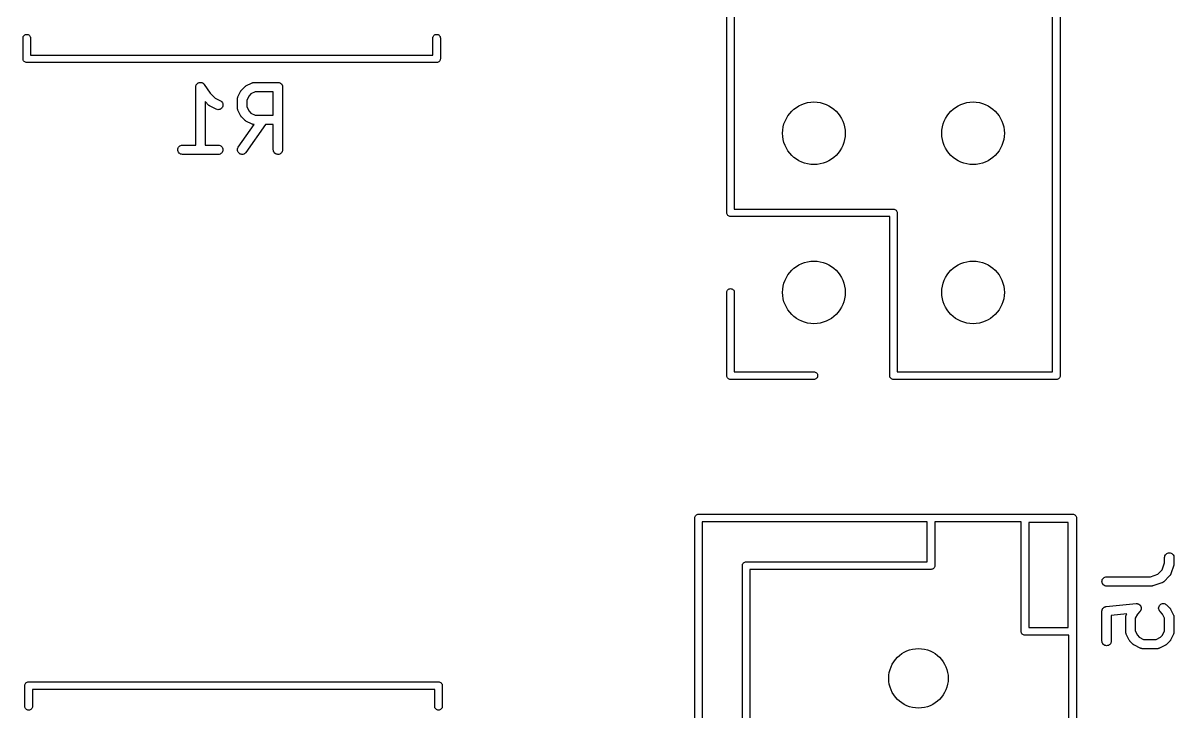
# Model space of a CAD drawing. Extents: x 140.2 to 175.1, y -102.6 to -62.2.
# Drawn here: x 156.78 to 175.15, y -86.85 to -75.85 of the extents above; entities that cross this region are included whole.
import ezdxf

# ---------------------------------------------------------------- set-up
doc = ezdxf.new("R2010")
doc.units = 0
doc.layers.add('BLACK', color=7, linetype='CONTINUOUS')

msp = doc.modelspace()

# ---------------------------------------------------------------- linework, layer by layer
at = {"layer": 'BLACK', "linetype": 'CONTINUOUS'}
for p, q in [((168.01, -78.8771), (168.01, -73.743)), ((168.13, -73.8), (168.13, -78.82)), ((173.21, -81.42), (173.21, -73.8)), ((173.33, -73.7429), (173.33, -81.4771)), ((156.807, -76.0399), (156.817, -76.0343)), ((156.817, -76.0343), (156.828, -76.0309)), ((156.828, -76.0309), (156.84, -76.0297)), ((156.84, -76.0297), (156.852, -76.0309)), ((156.852, -76.0309), (156.863, -76.0343)), ((156.863, -76.0343), (156.873, -76.0399)), ((163.347, -76.0399), (163.357, -76.0343)), ((163.357, -76.0343), (163.368, -76.0309)), ((163.368, -76.0309), (163.38, -76.0297)), ((163.38, -76.0297), (163.392, -76.0309)), ((163.392, -76.0309), (163.403, -76.0343)), ((163.403, -76.0343), (163.413, -76.0399)), ((156.78, -76.0871), (156.781, -76.0782)), ((156.78, -76.417), (156.78, -76.0871)), ((156.781, -76.0782), (156.784, -76.0669)), ((156.784, -76.0669), (156.79, -76.0565)), ((156.79, -76.0565), (156.797, -76.0474)), ((156.797, -76.0474), (156.807, -76.0399)), ((156.873, -76.0399), (156.883, -76.0474)), ((156.883, -76.0474), (156.89, -76.0565)), ((156.89, -76.0565), (156.896, -76.0669)), ((156.896, -76.0669), (156.899, -76.0782)), ((156.899, -76.0782), (156.9, -76.0871)), ((156.9, -76.0871), (156.9, -76.36)), ((163.32, -76.0871), (163.321, -76.0782)), ((163.32, -76.36), (163.32, -76.0871)), ((163.321, -76.0782), (163.324, -76.0669)), ((163.324, -76.0669), (163.33, -76.0565)), ((163.33, -76.0565), (163.337, -76.0474)), ((163.337, -76.0474), (163.347, -76.0399)), ((163.413, -76.0399), (163.423, -76.0474)), ((163.423, -76.0474), (163.43, -76.0565)), ((163.43, -76.0565), (163.436, -76.0669)), ((163.436, -76.0669), (163.439, -76.0782)), ((163.439, -76.0782), (163.44, -76.0871)), ((163.44, -76.0871), (163.44, -76.4171)), ((156.9, -76.36), (163.32, -76.36)), ((156.78, -76.42), (156.78, -76.417)), ((156.781, -76.4318), (156.78, -76.42)), ((156.784, -76.4431), (156.781, -76.4318)), ((156.79, -76.4535), (156.784, -76.4431)), ((156.797, -76.4626), (156.79, -76.4535)), ((156.807, -76.4701), (156.797, -76.4626)), ((156.817, -76.4757), (156.807, -76.4701)), ((156.828, -76.4791), (156.817, -76.4757)), ((156.837, -76.48), (156.828, -76.4791)), ((156.84, -76.4803), (156.837, -76.48)), ((156.837, -76.48), (156.837, -76.48)), ((156.843, -76.48), (156.84, -76.4803)), ((163.377, -76.48), (156.843, -76.48)), ((163.38, -76.4803), (163.377, -76.48)), ((163.383, -76.48), (163.38, -76.4803)), ((163.392, -76.4791), (163.383, -76.48)), ((163.383, -76.48), (163.383, -76.48)), ((163.403, -76.4757), (163.392, -76.4791)), ((163.413, -76.4701), (163.403, -76.4757)), ((163.423, -76.4626), (163.413, -76.4701)), ((163.43, -76.4535), (163.423, -76.4626)), ((163.436, -76.4431), (163.43, -76.4535)), ((163.439, -76.4318), (163.436, -76.4431)), ((163.44, -76.42), (163.439, -76.4318)), ((163.44, -76.4171), (163.44, -76.42)), ((159.535, -76.8713), (159.536, -76.8642)), ((159.535, -76.8714), (159.535, -76.8713)), ((159.535, -76.8715), (159.535, -76.8714)), ((159.535, -76.8714), (159.535, -76.8714)), ((159.535, -76.8724), (159.535, -76.8715)), ((159.535, -77.7974), (159.535, -76.8724)), ((159.536, -76.8642), (159.537, -76.8569)), ((159.537, -76.8568), (159.539, -76.8496)), ((159.537, -76.8569), (159.537, -76.8568)), ((159.537, -76.8568), (159.537, -76.8568)), ((159.539, -76.8496), (159.541, -76.8429)), ((159.541, -76.8428), (159.545, -76.8362)), ((159.541, -76.8429), (159.541, -76.8428)), ((159.541, -76.8429), (159.541, -76.8429)), ((159.545, -76.8362), (159.548, -76.8301)), ((159.548, -76.83), (159.553, -76.8245)), ((159.548, -76.8301), (159.548, -76.83)), ((159.548, -76.8301), (159.548, -76.8301)), ((159.553, -76.8245), (159.557, -76.8189)), ((159.557, -76.8189), (159.557, -76.8188)), ((159.557, -76.8188), (159.558, -76.8188)), ((159.558, -76.8188), (159.563, -76.8143)), ((159.563, -76.8143), (159.569, -76.8097)), ((159.569, -76.8096), (159.575, -76.8063)), ((159.569, -76.8097), (159.569, -76.8096)), ((159.569, -76.8097), (159.569, -76.8097)), ((159.575, -76.8063), (159.582, -76.8029)), ((159.582, -76.8028), (159.589, -76.8008)), ((159.582, -76.8029), (159.582, -76.8028)), ((159.582, -76.8029), (159.582, -76.8029)), ((159.589, -76.8008), (159.596, -76.7987)), ((159.596, -76.7987), (159.603, -76.7981)), ((159.596, -76.7987), (159.596, -76.7987)), ((159.596, -76.7987), (159.596, -76.7987)), ((159.603, -76.7981), (159.61, -76.7974)), ((159.61, -76.7974), (159.611, -76.7974)), ((159.61, -76.7974), (159.61, -76.7974)), ((159.611, -76.7974), (159.618, -76.7981)), ((159.618, -76.7981), (159.625, -76.7989)), ((159.625, -76.7989), (159.625, -76.7989)), ((159.625, -76.7989), (159.625, -76.7989)), ((159.625, -76.7989), (159.632, -76.8011)), ((159.632, -76.8011), (159.639, -76.8032)), ((159.639, -76.8032), (159.639, -76.8032)), ((159.639, -76.8032), (159.639, -76.8032)), ((159.639, -76.8032), (159.646, -76.8068)), ((159.646, -76.8068), (159.652, -76.8101)), ((159.652, -76.8101), (159.652, -76.8102)), ((159.652, -76.8102), (159.652, -76.8102)), ((159.652, -76.8102), (159.657, -76.8148)), ((159.657, -76.8148), (159.663, -76.8194)), ((159.663, -76.8194), (159.663, -76.8195)), ((159.663, -76.8195), (159.663, -76.8195)), ((159.663, -76.8195), (159.668, -76.825)), ((159.668, -76.825), (159.672, -76.8308)), ((159.672, -76.8308), (159.764, -76.9675)), ((160.21, -77.0293), (160.257, -76.9341)), ((160.257, -76.9341), (160.258, -76.9331)), ((160.258, -76.9331), (160.26, -76.9296)), ((160.26, -76.9296), (160.262, -76.9259)), ((160.262, -76.9259), (160.264, -76.9235)), ((160.264, -76.9235), (160.266, -76.9209)), ((160.266, -76.9209), (160.269, -76.9178)), ((160.269, -76.9178), (160.271, -76.9146)), ((160.271, -76.9146), (160.319, -76.867)), ((160.319, -76.867), (160.32, -76.8662)), ((160.32, -76.8662), (160.323, -76.8636)), ((160.323, -76.8636), (160.326, -76.8607)), ((160.326, -76.8607), (160.329, -76.859)), ((160.329, -76.859), (160.331, -76.8571)), ((160.331, -76.8571), (160.335, -76.8552)), ((160.335, -76.8552), (160.338, -76.8529)), ((160.338, -76.8529), (160.434, -76.8053)), ((160.485, -76.9474), (160.416, -76.9816)), ((160.434, -76.8053), (160.435, -76.8048)), ((160.435, -76.8048), (160.437, -76.8041)), ((160.437, -76.8041), (160.439, -76.803)), ((160.439, -76.803), (160.443, -76.8016)), ((160.443, -76.8016), (160.448, -76.7998)), ((160.448, -76.7998), (160.45, -76.7994)), ((160.45, -76.7994), (160.453, -76.7988)), ((160.453, -76.7988), (160.458, -76.7983)), ((160.458, -76.7983), (160.463, -76.7975)), ((160.463, -76.7975), (160.465, -76.7976)), ((160.465, -76.7976), (160.467, -76.7974)), ((160.467, -76.7974), (160.848, -76.7974)), ((160.773, -76.9474), (160.485, -76.9474)), ((160.773, -77.3212), (160.773, -76.9474)), ((160.848, -76.7974), (160.849, -76.7974)), ((160.849, -76.7974), (160.849, -76.7974)), ((160.849, -76.7974), (160.849, -76.7974)), ((160.849, -76.7974), (160.849, -76.7974)), ((160.849, -76.7974), (160.856, -76.7982)), ((160.856, -76.7982), (160.863, -76.7989)), ((160.863, -76.7989), (160.863, -76.799)), ((160.863, -76.799), (160.864, -76.799)), ((160.864, -76.799), (160.87, -76.8011)), ((160.87, -76.8011), (160.877, -76.8032)), ((160.877, -76.8032), (160.877, -76.8034)), ((160.877, -76.8034), (160.878, -76.8034)), ((160.878, -76.8034), (160.884, -76.8069)), ((160.884, -76.8069), (160.89, -76.8102)), ((160.89, -76.8102), (160.89, -76.8104)), ((160.89, -76.8104), (160.89, -76.8105)), ((160.89, -76.8105), (160.896, -76.815)), ((160.896, -76.815), (160.901, -76.8195)), ((160.901, -76.8195), (160.901, -76.8197)), ((160.901, -76.8197), (160.902, -76.8199)), ((160.902, -76.8199), (160.906, -76.8254)), ((160.906, -76.8254), (160.911, -76.8309)), ((160.911, -76.8309), (160.911, -76.8311)), ((160.911, -76.8311), (160.911, -76.8313)), ((160.911, -76.8313), (160.914, -76.8376)), ((160.914, -76.8376), (160.917, -76.8438)), ((160.917, -76.8438), (160.918, -76.8441)), ((160.918, -76.8441), (160.918, -76.8443)), ((160.918, -76.8443), (160.92, -76.8511)), ((160.92, -76.8511), (160.922, -76.8578)), ((160.922, -76.8578), (160.922, -76.8581)), ((160.922, -76.8581), (160.922, -76.8583)), ((160.922, -76.8583), (160.922, -76.8653)), ((160.922, -76.8653), (160.923, -76.8724)), ((160.923, -76.8724), (160.923, -77.8724)), ((159.747, -77.1635), (159.685, -77.1011)), ((159.685, -77.1011), (159.685, -77.7974)), ((159.764, -76.9675), (159.845, -77.0488)), ((159.845, -77.0488), (159.929, -77.091)), ((159.929, -77.091), (159.93, -77.0915)), ((159.93, -77.0915), (159.942, -77.0995)), ((159.942, -77.0995), (159.953, -77.1097)), ((159.953, -77.1097), (159.961, -77.1217)), ((159.961, -77.1217), (159.967, -77.1351)), ((159.967, -77.1351), (159.97, -77.1494)), ((160.202, -77.0574), (160.203, -77.0524)), ((160.202, -77.0596), (160.202, -77.0574)), ((160.202, -77.0618), (160.202, -77.0596)), ((160.202, -77.0629), (160.202, -77.0618)), ((160.202, -77.2057), (160.202, -77.0629)), ((160.203, -77.0473), (160.204, -77.0452)), ((160.203, -77.0524), (160.203, -77.0473)), ((160.204, -77.043), (160.206, -77.0382)), ((160.204, -77.0452), (160.204, -77.043)), ((160.206, -77.0382), (160.208, -77.0333)), ((160.208, -77.0333), (160.209, -77.0314)), ((160.209, -77.0314), (160.21, -77.0293)), ((160.386, -77.012), (160.352, -77.0806)), ((160.352, -77.0806), (160.352, -77.188)), ((160.416, -76.9816), (160.386, -77.012)), ((159.751, -77.1662), (159.747, -77.1635)), ((159.754, -77.1691), (159.751, -77.1662)), ((159.756, -77.1708), (159.754, -77.1691)), ((159.759, -77.1728), (159.756, -77.1708)), ((159.762, -77.1748), (159.759, -77.1728)), ((159.766, -77.1771), (159.762, -77.1748)), ((159.767, -77.1776), (159.766, -77.1771)), ((159.862, -77.2252), (159.767, -77.1776)), ((159.876, -77.2304), (159.862, -77.2252)), ((159.89, -77.2329), (159.876, -77.2304)), ((159.905, -77.2325), (159.89, -77.2329)), ((159.919, -77.2293), (159.905, -77.2325)), ((159.933, -77.2234), (159.919, -77.2293)), ((159.945, -77.215), (159.933, -77.2234)), ((159.955, -77.2044), (159.945, -77.215)), ((159.963, -77.1921), (159.955, -77.2044)), ((159.968, -77.1785), (159.963, -77.1921)), ((159.97, -77.1641), (159.968, -77.1785)), ((159.97, -77.1494), (159.97, -77.1641)), ((160.202, -77.2079), (160.202, -77.2057)), ((160.202, -77.2101), (160.202, -77.2079)), ((160.203, -77.2152), (160.202, -77.2101)), ((160.203, -77.2203), (160.203, -77.2152)), ((160.204, -77.2224), (160.203, -77.2203)), ((160.204, -77.2246), (160.204, -77.2224)), ((160.206, -77.2294), (160.204, -77.2246)), ((160.207, -77.2343), (160.206, -77.2294)), ((160.208, -77.2362), (160.207, -77.2343)), ((160.209, -77.2383), (160.208, -77.2362)), ((160.21, -77.2393), (160.209, -77.2383)), ((160.257, -77.3345), (160.21, -77.2393)), ((160.352, -77.188), (160.386, -77.2565)), ((160.386, -77.2565), (160.416, -77.2869)), ((160.416, -77.2869), (160.485, -77.3212)), ((160.215, -77.8294), (160.466, -77.4712)), ((160.259, -77.3381), (160.257, -77.3345)), ((160.261, -77.3418), (160.259, -77.3381)), ((160.263, -77.3442), (160.261, -77.3418)), ((160.265, -77.3469), (160.263, -77.3442)), ((160.268, -77.3499), (160.265, -77.3469)), ((160.271, -77.3532), (160.268, -77.3499)), ((160.271, -77.354), (160.271, -77.3532)), ((160.319, -77.4016), (160.271, -77.354)), ((160.322, -77.4043), (160.319, -77.4016)), ((160.325, -77.4072), (160.322, -77.4043)), ((160.328, -77.4089), (160.325, -77.4072)), ((160.33, -77.4109), (160.328, -77.4089)), ((160.334, -77.4129), (160.33, -77.4109)), ((160.337, -77.4152), (160.334, -77.4129)), ((160.338, -77.4157), (160.337, -77.4152)), ((160.434, -77.4633), (160.338, -77.4157)), ((160.649, -77.4712), (160.338, -77.9154)), ((160.436, -77.4641), (160.434, -77.4633)), ((160.438, -77.4651), (160.436, -77.4641)), ((160.442, -77.4667), (160.438, -77.4651)), ((160.447, -77.4685), (160.442, -77.4667)), ((160.449, -77.4689), (160.447, -77.4685)), ((160.452, -77.4696), (160.449, -77.4689)), ((160.457, -77.4701), (160.452, -77.4696)), ((160.462, -77.471), (160.457, -77.4701)), ((160.464, -77.4709), (160.462, -77.471)), ((160.466, -77.4712), (160.464, -77.4709)), ((160.485, -77.3212), (160.773, -77.3212)), ((160.773, -77.4712), (160.649, -77.4712)), ((160.773, -77.8724), (160.773, -77.4712)), ((159.249, -77.8719), (159.251, -77.8573)), ((159.251, -77.8573), (159.255, -77.8433)), ((159.255, -77.8433), (159.262, -77.8304)), ((159.262, -77.8304), (159.271, -77.8192)), ((159.271, -77.8192), (159.283, -77.8099)), ((159.283, -77.8099), (159.296, -77.803)), ((159.296, -77.803), (159.31, -77.7988)), ((159.31, -77.7988), (159.324, -77.7974)), ((159.324, -77.7974), (159.535, -77.7974)), ((159.685, -77.7974), (159.896, -77.7974)), ((159.896, -77.7974), (159.897, -77.7974)), ((159.897, -77.7974), (159.911, -77.799)), ((159.911, -77.799), (159.925, -77.8034)), ((159.925, -77.8034), (159.938, -77.8105)), ((159.938, -77.8105), (159.949, -77.8199)), ((159.949, -77.8199), (159.958, -77.8313)), ((159.958, -77.8313), (159.965, -77.8443)), ((159.965, -77.8443), (159.969, -77.8583)), ((159.969, -77.8583), (159.971, -77.8729)), ((160.202, -77.8706), (160.203, -77.856)), ((160.203, -77.8852), (160.202, -77.8706)), ((160.203, -77.856), (160.208, -77.8421)), ((160.208, -77.8421), (160.215, -77.8294)), ((159.251, -77.8864), (159.249, -77.8719)), ((159.255, -77.9005), (159.251, -77.8864)), ((159.262, -77.9134), (159.255, -77.9005)), ((159.271, -77.9249), (159.262, -77.9134)), ((159.282, -77.9343), (159.271, -77.9249)), ((159.295, -77.9413), (159.282, -77.9343)), ((159.309, -77.9457), (159.295, -77.9413)), ((159.323, -77.9474), (159.309, -77.9457)), ((159.324, -77.9474), (159.323, -77.9474)), ((159.896, -77.9474), (159.324, -77.9474)), ((159.91, -77.946), (159.896, -77.9474)), ((159.924, -77.9417), (159.91, -77.946)), ((159.937, -77.9348), (159.924, -77.9417)), ((159.949, -77.9256), (159.937, -77.9348)), ((159.958, -77.9143), (159.949, -77.9256)), ((159.965, -77.9014), (159.958, -77.9143)), ((159.969, -77.8875), (159.965, -77.9014)), ((159.971, -77.8729), (159.969, -77.8875)), ((160.207, -77.8993), (160.203, -77.8852)), ((160.213, -77.9124), (160.207, -77.8993)), ((160.222, -77.9239), (160.213, -77.9124)), ((160.233, -77.9335), (160.222, -77.9239)), ((160.246, -77.9408), (160.233, -77.9335)), ((160.26, -77.9455), (160.246, -77.9408)), ((160.274, -77.9473), (160.26, -77.9455)), ((160.289, -77.9464), (160.274, -77.9473)), ((160.303, -77.9426), (160.289, -77.9464)), ((160.316, -77.9361), (160.303, -77.9426)), ((160.328, -77.9272), (160.316, -77.9361)), ((160.338, -77.9162), (160.328, -77.9272)), ((160.338, -77.9154), (160.338, -77.9162)), ((160.775, -77.8869), (160.773, -77.8724)), ((160.779, -77.901), (160.775, -77.8869)), ((160.786, -77.9139), (160.779, -77.901)), ((160.795, -77.9252), (160.786, -77.9139)), ((160.806, -77.9346), (160.795, -77.9252)), ((160.819, -77.9415), (160.806, -77.9346)), ((160.833, -77.9458), (160.819, -77.9415)), ((160.848, -77.9474), (160.833, -77.9458)), ((160.862, -77.9461), (160.848, -77.9474)), ((160.876, -77.9419), (160.862, -77.9461)), ((160.889, -77.9351), (160.876, -77.9419)), ((160.901, -77.926), (160.889, -77.9351)), ((160.91, -77.9148), (160.901, -77.926)), ((160.917, -77.9019), (160.91, -77.9148)), ((160.921, -77.888), (160.917, -77.9019)), ((160.923, -77.8734), (160.921, -77.888)), ((160.923, -77.8724), (160.923, -77.8734)), ((168.01, -78.88), (168.01, -78.8771)), ((168.011, -78.8918), (168.01, -78.88)), ((168.014, -78.9031), (168.011, -78.8918)), ((168.02, -78.9135), (168.014, -78.9031)), ((168.027, -78.9226), (168.02, -78.9135)), ((168.037, -78.9301), (168.027, -78.9226)), ((168.047, -78.9357), (168.037, -78.9301)), ((168.058, -78.9391), (168.047, -78.9357)), ((168.07, -78.9403), (168.058, -78.9391)), ((168.073, -78.94), (168.07, -78.9403)), ((170.61, -78.94), (168.073, -78.94)), ((168.13, -78.82), (170.667, -78.82)), ((170.61, -81.477), (170.61, -78.94)), ((170.667, -78.82), (170.67, -78.8197)), ((170.67, -78.8197), (170.673, -78.82)), ((170.673, -78.82), (170.673, -78.82)), ((170.673, -78.82), (170.682, -78.8209)), ((170.682, -78.8209), (170.693, -78.8243)), ((170.693, -78.8243), (170.703, -78.8299)), ((170.703, -78.8299), (170.713, -78.8374)), ((170.713, -78.8374), (170.72, -78.8465)), ((170.72, -78.8465), (170.726, -78.8569)), ((170.726, -78.8569), (170.729, -78.8682)), ((170.729, -78.8682), (170.73, -78.88)), ((170.73, -78.88), (170.73, -78.8829)), ((170.73, -78.8829), (170.73, -81.42)), ((168.01, -80.1471), (168.011, -80.1382)), ((168.01, -81.477), (168.01, -80.1471)), ((168.011, -80.1382), (168.014, -80.1269)), ((168.014, -80.1269), (168.02, -80.1165)), ((168.02, -80.1165), (168.027, -80.1074)), ((168.027, -80.1074), (168.037, -80.0999)), ((168.037, -80.0999), (168.047, -80.0943)), ((168.047, -80.0943), (168.058, -80.0909)), ((168.058, -80.0909), (168.07, -80.0897)), ((168.07, -80.0897), (168.082, -80.0909)), ((168.082, -80.0909), (168.093, -80.0943)), ((168.093, -80.0943), (168.103, -80.0999)), ((168.103, -80.0999), (168.113, -80.1074)), ((168.113, -80.1074), (168.12, -80.1165)), ((168.12, -80.1165), (168.126, -80.1269)), ((168.126, -80.1269), (168.129, -80.1382)), ((168.129, -80.1382), (168.13, -80.1471)), ((168.13, -80.1471), (168.13, -81.42)), ((168.01, -81.48), (168.01, -81.477)), ((168.011, -81.4918), (168.01, -81.48)), ((168.014, -81.5031), (168.011, -81.4918)), ((168.02, -81.5135), (168.014, -81.5031)), ((168.027, -81.5226), (168.02, -81.5135)), ((168.037, -81.5301), (168.027, -81.5226)), ((168.047, -81.5357), (168.037, -81.5301)), ((168.058, -81.5391), (168.047, -81.5357)), ((168.067, -81.54), (168.058, -81.5391)), ((168.07, -81.5403), (168.067, -81.54)), ((168.067, -81.54), (168.067, -81.54)), ((168.073, -81.54), (168.07, -81.5403)), ((169.403, -81.54), (168.073, -81.54)), ((168.13, -81.42), (169.403, -81.42)), ((169.403, -81.42), (169.412, -81.4209)), ((169.412, -81.5391), (169.403, -81.54)), ((169.412, -81.4209), (169.423, -81.4243)), ((169.423, -81.5357), (169.412, -81.5391)), ((169.423, -81.4243), (169.433, -81.4299)), ((169.433, -81.5301), (169.423, -81.5357)), ((169.433, -81.4299), (169.443, -81.4374)), ((169.443, -81.5226), (169.433, -81.5301)), ((169.443, -81.4374), (169.45, -81.4465)), ((169.45, -81.5135), (169.443, -81.5226)), ((169.45, -81.4465), (169.456, -81.4569)), ((169.456, -81.5031), (169.45, -81.5135)), ((169.456, -81.4569), (169.459, -81.4682)), ((169.459, -81.4918), (169.456, -81.5031)), ((169.459, -81.4682), (169.46, -81.48)), ((169.46, -81.48), (169.459, -81.4918)), ((170.61, -81.48), (170.61, -81.477)), ((170.611, -81.4918), (170.61, -81.48)), ((170.614, -81.5031), (170.611, -81.4918)), ((170.62, -81.5135), (170.614, -81.5031)), ((170.627, -81.5226), (170.62, -81.5135)), ((170.637, -81.5301), (170.627, -81.5226)), ((170.647, -81.5357), (170.637, -81.5301)), ((170.658, -81.5391), (170.647, -81.5357)), ((170.667, -81.54), (170.658, -81.5391)), ((170.67, -81.5403), (170.667, -81.54)), ((170.667, -81.54), (170.667, -81.54)), ((170.673, -81.54), (170.67, -81.5403)), ((173.267, -81.54), (170.673, -81.54)), ((170.73, -81.42), (173.21, -81.42)), ((173.27, -81.5403), (173.267, -81.54)), ((173.273, -81.54), (173.27, -81.5403)), ((173.282, -81.5391), (173.273, -81.54)), ((173.273, -81.54), (173.273, -81.54)), ((173.293, -81.5357), (173.282, -81.5391)), ((173.303, -81.5301), (173.293, -81.5357)), ((173.313, -81.5226), (173.303, -81.5301)), ((173.32, -81.5135), (173.313, -81.5226)), ((173.326, -81.5031), (173.32, -81.5135)), ((173.329, -81.4918), (173.326, -81.5031)), ((173.33, -81.48), (173.329, -81.4918)), ((173.33, -81.4771), (173.33, -81.48)), ((167.499, -83.753), (167.5, -83.7412)), ((167.5, -83.7412), (167.503, -83.7299)), ((167.503, -83.7299), (167.509, -83.7195)), ((167.509, -83.7195), (167.516, -83.7104)), ((167.516, -83.7104), (167.526, -83.7029)), ((167.526, -83.7029), (167.536, -83.6973)), ((167.536, -83.6973), (167.547, -83.6939)), ((167.547, -83.6939), (167.556, -83.693)), ((167.556, -83.693), (167.559, -83.6927)), ((167.556, -83.693), (167.556, -83.693)), ((167.559, -83.6927), (167.562, -83.693)), ((167.562, -83.693), (173.526, -83.693)), ((173.526, -83.693), (173.529, -83.6927)), ((173.529, -83.6927), (173.532, -83.693)), ((173.532, -83.693), (173.532, -83.693)), ((173.532, -83.693), (173.541, -83.6939)), ((173.541, -83.6939), (173.552, -83.6973)), ((173.552, -83.6973), (173.562, -83.7029)), ((173.562, -83.7029), (173.572, -83.7104)), ((173.572, -83.7104), (173.579, -83.7195)), ((173.579, -83.7195), (173.585, -83.7299)), ((173.585, -83.7299), (173.588, -83.7412)), ((173.588, -83.7412), (173.589, -83.753)), ((167.499, -83.756), (167.499, -83.753)), ((167.499, -93.8701), (167.499, -83.756)), ((167.619, -83.813), (167.619, -93.813)), ((171.209, -83.813), (167.619, -83.813)), ((171.209, -84.453), (171.209, -83.813)), ((172.709, -83.813), (171.329, -83.813)), ((171.329, -83.813), (171.329, -84.5101)), ((172.709, -85.5601), (172.709, -83.813)), ((172.829, -83.823), (172.829, -85.503)), ((173.459, -83.823), (172.829, -83.823)), ((173.459, -85.503), (173.459, -83.823)), ((173.589, -83.753), (173.589, -83.7559)), ((173.589, -83.7559), (173.589, -93.8701)), ((168.263, -84.4899), (168.269, -84.4795)), ((168.269, -84.4795), (168.276, -84.4704)), ((168.276, -84.4704), (168.286, -84.4629)), ((168.286, -84.4629), (168.296, -84.4573)), ((168.296, -84.4573), (168.307, -84.4539)), ((168.307, -84.4539), (168.316, -84.453)), ((168.316, -84.453), (168.319, -84.4527)), ((168.319, -84.4527), (168.322, -84.453)), ((168.322, -84.453), (171.209, -84.453)), ((174.958, -84.582), (174.996, -84.4675)), ((174.996, -84.3834), (174.998, -84.3688)), ((174.996, -84.3844), (174.996, -84.3834)), ((174.996, -84.4675), (174.996, -84.3844)), ((174.998, -84.3688), (175.002, -84.3549)), ((175.002, -84.3549), (175.009, -84.3421)), ((175.009, -84.3421), (175.019, -84.3308)), ((175.019, -84.3308), (175.03, -84.3217)), ((175.03, -84.3217), (175.043, -84.3149)), ((175.043, -84.3149), (175.057, -84.3108)), ((175.057, -84.3108), (175.072, -84.3094)), ((175.072, -84.3094), (175.086, -84.311)), ((175.086, -84.311), (175.1, -84.3153)), ((175.1, -84.3153), (175.113, -84.3222)), ((175.113, -84.3222), (175.125, -84.3316)), ((175.125, -84.3316), (175.134, -84.3429)), ((175.134, -84.3429), (175.141, -84.3558)), ((175.141, -84.3558), (175.145, -84.3699)), ((175.145, -84.3699), (175.146, -84.3844)), ((175.146, -84.3844), (175.146, -84.4797)), ((175.146, -84.4797), (175.146, -84.4807)), ((175.146, -84.4807), (175.146, -84.4849)), ((168.259, -84.513), (168.26, -84.5012)), ((168.259, -84.5159), (168.259, -84.513)), ((168.259, -88.8101), (168.259, -84.5159)), ((168.26, -84.5012), (168.263, -84.4899)), ((171.266, -84.573), (168.379, -84.573)), ((168.379, -84.573), (168.379, -93.053)), ((171.269, -84.5733), (171.266, -84.573)), ((171.272, -84.573), (171.269, -84.5733)), ((171.281, -84.5721), (171.272, -84.573)), ((171.292, -84.5687), (171.281, -84.5721)), ((171.302, -84.5631), (171.292, -84.5687)), ((171.312, -84.5556), (171.302, -84.5631)), ((171.319, -84.5465), (171.312, -84.5556)), ((171.325, -84.5361), (171.319, -84.5465)), ((171.328, -84.5248), (171.325, -84.5361)), ((171.329, -84.513), (171.328, -84.5248)), ((171.329, -84.5101), (171.329, -84.513)), ((174.773, -84.6904), (174.888, -84.6522)), ((174.888, -84.6522), (174.958, -84.582)), ((175.086, -84.6642), (175.083, -84.6682)), ((175.087, -84.6623), (175.086, -84.6642)), ((175.088, -84.6605), (175.087, -84.6623)), ((175.091, -84.6559), (175.088, -84.6605)), ((175.093, -84.6513), (175.091, -84.6559)), ((175.094, -84.6492), (175.093, -84.6513)), ((175.095, -84.6472), (175.094, -84.6492)), ((175.143, -84.5034), (175.095, -84.6462)), ((175.095, -84.6462), (175.095, -84.6472)), ((175.145, -84.4953), (175.143, -84.4993)), ((175.143, -84.4993), (175.143, -84.5034)), ((175.146, -84.4891), (175.145, -84.4922)), ((175.145, -84.4922), (175.145, -84.4953)), ((175.146, -84.4849), (175.146, -84.4891)), ((173.996, -84.7649), (173.998, -84.7503)), ((173.998, -84.7794), (173.996, -84.7649)), ((173.998, -84.7503), (174.002, -84.7363)), ((174.002, -84.7935), (173.998, -84.7794)), ((174.002, -84.7363), (174.009, -84.7234)), ((174.009, -84.8064), (174.002, -84.7935)), ((174.009, -84.7234), (174.019, -84.7122)), ((174.018, -84.8179), (174.009, -84.8064)), ((174.029, -84.8273), (174.018, -84.8179)), ((174.019, -84.7122), (174.03, -84.7029)), ((174.042, -84.8343), (174.029, -84.8273)), ((174.03, -84.7029), (174.043, -84.696)), ((174.056, -84.8387), (174.042, -84.8343)), ((174.043, -84.696), (174.057, -84.6918)), ((174.07, -84.8404), (174.056, -84.8387)), ((174.057, -84.6918), (174.071, -84.6904)), ((174.071, -84.8404), (174.07, -84.8404)), ((174.071, -84.6904), (174.773, -84.6904)), ((174.786, -84.8404), (174.071, -84.8404)), ((174.79, -84.84), (174.786, -84.8404)), ((174.794, -84.8399), (174.79, -84.84)), ((174.797, -84.8393), (174.794, -84.8399)), ((174.8, -84.839), (174.797, -84.8393)), ((174.804, -84.8377), (174.8, -84.839)), ((174.808, -84.8369), (174.804, -84.8377)), ((174.809, -84.8365), (174.808, -84.8369)), ((174.952, -84.7889), (174.809, -84.8365)), ((174.954, -84.788), (174.952, -84.7889)), ((174.956, -84.7874), (174.954, -84.788)), ((174.961, -84.785), (174.956, -84.7874)), ((174.966, -84.783), (174.961, -84.785)), ((174.967, -84.7817), (174.966, -84.783)), ((174.969, -84.7807), (174.967, -84.7817)), ((174.973, -84.7775), (174.969, -84.7807)), ((174.978, -84.7745), (174.973, -84.7775)), ((174.979, -84.7729), (174.978, -84.7745)), ((174.981, -84.7715), (174.979, -84.7729)), ((174.982, -84.7708), (174.981, -84.7715)), ((175.077, -84.6756), (174.982, -84.7708)), ((175.078, -84.6739), (175.077, -84.6756)), ((175.08, -84.6724), (175.078, -84.6739)), ((175.083, -84.6682), (175.08, -84.6724)), ((174, -85.2195), (174.001, -85.2158)), ((174.001, -85.2158), (174.002, -85.212)), ((174.002, -85.212), (174.004, -85.2091)), ((174.004, -85.2091), (174.005, -85.206)), ((174.005, -85.206), (174.008, -85.2027)), ((174.008, -85.2027), (174.009, -85.1992)), ((174.009, -85.1992), (174.012, -85.1966)), ((174.012, -85.1966), (174.013, -85.1939)), ((174.013, -85.1939), (174.016, -85.1911)), ((174.016, -85.1911), (174.019, -85.188)), ((174.019, -85.188), (174.022, -85.1859)), ((174.022, -85.1859), (174.024, -85.1835)), ((174.024, -85.1835), (174.027, -85.1813)), ((174.027, -85.1813), (174.03, -85.1788)), ((174.03, -85.1788), (174.033, -85.1773)), ((174.033, -85.1773), (174.036, -85.1754)), ((174.036, -85.1754), (174.04, -85.1739)), ((174.04, -85.1739), (174.043, -85.172)), ((174.043, -85.172), (174.046, -85.1711)), ((174.046, -85.1711), (174.05, -85.1698)), ((174.05, -85.1698), (174.053, -85.169)), ((174.053, -85.169), (174.057, -85.1679)), ((174.057, -85.1679), (174.061, -85.1676)), ((174.061, -85.1676), (174.064, -85.1669)), ((174.064, -85.1669), (174.54, -85.1193)), ((174.54, -85.1193), (174.541, -85.1192)), ((174.541, -85.1192), (174.545, -85.1193)), ((174.545, -85.1193), (174.548, -85.119)), ((174.548, -85.119), (174.552, -85.1194)), ((174.552, -85.1194), (174.556, -85.1194)), ((174.556, -85.1194), (174.559, -85.1201)), ((174.559, -85.1201), (174.563, -85.1205)), ((174.563, -85.1205), (174.566, -85.1216)), ((174.566, -85.1216), (174.57, -85.1224)), ((174.57, -85.1224), (174.573, -85.1238)), ((174.573, -85.1238), (174.577, -85.1249)), ((174.577, -85.1249), (174.58, -85.1267)), ((174.58, -85.1267), (174.584, -85.1282)), ((174.584, -85.1282), (174.587, -85.1302)), ((174.587, -85.1302), (174.59, -85.1319)), ((174.59, -85.1319), (174.593, -85.1343)), ((174.593, -85.1343), (174.596, -85.1364)), ((174.596, -85.1364), (174.598, -85.139)), ((174.598, -85.139), (174.601, -85.1413)), ((174.601, -85.1413), (174.603, -85.1442)), ((174.603, -85.1442), (174.606, -85.1468)), ((174.606, -85.1468), (174.608, -85.1499)), ((174.608, -85.1499), (174.61, -85.1527)), ((174.61, -85.1527), (174.612, -85.156)), ((174.612, -85.156), (174.614, -85.1591)), ((174.614, -85.1591), (174.615, -85.1624)), ((174.615, -85.1624), (174.617, -85.1656)), ((174.617, -85.1656), (174.618, -85.1692)), ((174.618, -85.1692), (174.619, -85.1726)), ((174.619, -85.216), (174.618, -85.2193)), ((174.619, -85.1726), (174.62, -85.1762)), ((174.62, -85.2123), (174.619, -85.216)), ((174.62, -85.1762), (174.621, -85.1796)), ((174.621, -85.2088), (174.62, -85.2123)), ((174.621, -85.1796), (174.622, -85.1834)), ((174.622, -85.2016), (174.621, -85.2052)), ((174.621, -85.2052), (174.621, -85.2088)), ((174.622, -85.1834), (174.622, -85.187)), ((174.622, -85.187), (174.622, -85.1906)), ((174.622, -85.1906), (174.623, -85.1942)), ((174.623, -85.1942), (174.622, -85.1979)), ((174.622, -85.1979), (174.622, -85.2016)), ((174.901, -85.1932), (174.903, -85.1786)), ((174.902, -85.2077), (174.901, -85.1932)), ((174.907, -85.2218), (174.902, -85.2077)), ((174.903, -85.1786), (174.907, -85.1646)), ((174.907, -85.1646), (174.914, -85.1518)), ((174.914, -85.1518), (174.923, -85.1405)), ((174.923, -85.1405), (174.935, -85.1313)), ((174.935, -85.1313), (174.948, -85.1245)), ((174.948, -85.1245), (174.962, -85.1203)), ((174.962, -85.1203), (174.976, -85.119)), ((174.976, -85.119), (174.991, -85.1204)), ((174.991, -85.1204), (175.005, -85.1247)), ((175.005, -85.1247), (175.018, -85.1316)), ((175.018, -85.1316), (175.029, -85.1409)), ((175.029, -85.1409), (175.077, -85.1885)), ((175.077, -85.1885), (175.078, -85.1893)), ((175.078, -85.1893), (175.08, -85.1926)), ((175.08, -85.1926), (175.083, -85.1956)), ((175.083, -85.1956), (175.085, -85.1983)), ((175.085, -85.1983), (175.087, -85.2007)), ((175.087, -85.2007), (175.089, -85.2045)), ((175.089, -85.2045), (175.091, -85.208)), ((175.091, -85.208), (175.138, -85.3033)), ((173.996, -85.2405), (173.997, -85.2372)), ((173.996, -85.2416), (173.996, -85.2405)), ((173.996, -85.7178), (173.996, -85.2416)), ((173.997, -85.2339), (173.998, -85.23)), ((173.997, -85.2372), (173.997, -85.2339)), ((173.998, -85.226), (173.999, -85.2228)), ((173.998, -85.23), (173.998, -85.226)), ((173.999, -85.2228), (174, -85.2195)), ((174.395, -85.2846), (174.146, -85.3094)), ((174.146, -85.3094), (174.146, -85.7178)), ((174.377, -85.3358), (174.378, -85.3336)), ((174.377, -85.3368), (174.377, -85.3358)), ((174.377, -85.5749), (174.377, -85.3368)), ((174.378, -85.3263), (174.379, -85.3212)), ((174.378, -85.3314), (174.378, -85.3263)), ((174.378, -85.3336), (174.378, -85.3314)), ((174.379, -85.3212), (174.38, -85.3191)), ((174.38, -85.3169), (174.382, -85.3121)), ((174.38, -85.3191), (174.38, -85.3169)), ((174.382, -85.3121), (174.383, -85.3073)), ((174.383, -85.3073), (174.384, -85.3053)), ((174.384, -85.3053), (174.385, -85.3033)), ((174.385, -85.3033), (174.395, -85.2846)), ((174.562, -85.286), (174.527, -85.3545)), ((174.527, -85.3545), (174.527, -85.5572)), ((174.601, -85.247), (174.562, -85.286)), ((174.603, -85.2442), (174.601, -85.247)), ((174.605, -85.2416), (174.603, -85.2442)), ((174.608, -85.2386), (174.605, -85.2416)), ((174.61, -85.2357), (174.608, -85.2386)), ((174.612, -85.2325), (174.61, -85.2357)), ((174.614, -85.2295), (174.612, -85.2325)), ((174.615, -85.2261), (174.614, -85.2295)), ((174.617, -85.2228), (174.615, -85.2261)), ((174.618, -85.2193), (174.617, -85.2228)), ((174.913, -85.2348), (174.907, -85.2218)), ((174.922, -85.2462), (174.913, -85.2348)), ((174.923, -85.247), (174.922, -85.2462)), ((174.962, -85.286), (174.923, -85.247)), ((174.996, -85.3545), (174.962, -85.286)), ((174.996, -85.5572), (174.996, -85.3545)), ((175.138, -85.3033), (175.139, -85.3042)), ((175.139, -85.3042), (175.14, -85.3063)), ((175.14, -85.3063), (175.141, -85.3082)), ((175.141, -85.3082), (175.142, -85.3131)), ((175.142, -85.3131), (175.144, -85.3179)), ((175.144, -85.3179), (175.144, -85.3201)), ((175.144, -85.3201), (175.145, -85.3222)), ((175.145, -85.3222), (175.145, -85.3273)), ((175.145, -85.3273), (175.146, -85.3324)), ((175.146, -85.3324), (175.146, -85.3346)), ((175.146, -85.3346), (175.146, -85.3368)), ((175.146, -85.3368), (175.146, -85.5749)), ((172.709, -85.563), (172.709, -85.5601)), ((172.71, -85.5748), (172.709, -85.563)), ((172.713, -85.5861), (172.71, -85.5748)), ((172.829, -85.503), (173.459, -85.503)), ((174.378, -85.5771), (174.377, -85.5749)), ((174.377, -85.5793), (174.378, -85.5771)), ((174.378, -85.5844), (174.377, -85.5793)), ((174.379, -85.5895), (174.378, -85.5844)), ((174.527, -85.5572), (174.562, -85.6257)), ((174.962, -85.6257), (174.996, -85.5572)), ((175.146, -85.5804), (175.145, -85.5854)), ((175.145, -85.5854), (175.145, -85.5905)), ((175.146, -85.5749), (175.146, -85.576)), ((175.146, -85.576), (175.146, -85.5781)), ((175.146, -85.5781), (175.146, -85.5804)), ((172.715, -85.5895), (172.713, -85.5861)), ((172.719, -85.5965), (172.715, -85.5895)), ((172.726, -85.6056), (172.719, -85.5965)), ((172.736, -85.6131), (172.726, -85.6056)), ((172.746, -85.6187), (172.736, -85.6131)), ((172.757, -85.6221), (172.746, -85.6187)), ((172.769, -85.6233), (172.757, -85.6221)), ((172.772, -85.623), (172.769, -85.6233)), ((173.469, -85.623), (172.772, -85.623)), ((173.469, -87.003), (173.469, -85.623)), ((173.998, -85.7323), (173.996, -85.7178)), ((174.002, -85.7463), (173.998, -85.7323)), ((174.009, -85.7593), (174.002, -85.7463)), ((174.018, -85.7706), (174.009, -85.7593)), ((174.133, -85.7601), (174.124, -85.7713)), ((174.14, -85.7473), (174.133, -85.7601)), ((174.145, -85.7334), (174.14, -85.7473)), ((174.146, -85.7188), (174.145, -85.7334)), ((174.146, -85.7178), (174.146, -85.7188)), ((174.379, -85.5916), (174.379, -85.5895)), ((174.38, -85.5938), (174.379, -85.5916)), ((174.382, -85.5986), (174.38, -85.5938)), ((174.383, -85.6035), (174.382, -85.5986)), ((174.384, -85.6054), (174.383, -85.6035)), ((174.385, -85.6075), (174.384, -85.6054)), ((174.385, -85.6084), (174.385, -85.6075)), ((174.433, -85.7037), (174.385, -85.6084)), ((174.435, -85.7073), (174.433, -85.7037)), ((174.437, -85.711), (174.435, -85.7073)), ((174.439, -85.7134), (174.437, -85.711)), ((174.441, -85.7161), (174.439, -85.7134)), ((174.444, -85.7191), (174.441, -85.7161)), ((174.446, -85.7224), (174.444, -85.7191)), ((174.447, -85.7232), (174.446, -85.7224)), ((174.495, -85.7708), (174.447, -85.7232)), ((174.562, -85.6257), (174.592, -85.6561)), ((174.592, -85.6561), (174.661, -85.6904)), ((174.661, -85.6904), (174.863, -85.6904)), ((174.863, -85.6904), (174.932, -85.6561)), ((174.932, -85.6561), (174.962, -85.6257)), ((175.077, -85.7232), (175.029, -85.7708)), ((175.079, -85.7199), (175.077, -85.7232)), ((175.082, -85.7169), (175.079, -85.7199)), ((175.084, -85.7143), (175.082, -85.7169)), ((175.086, -85.7119), (175.084, -85.7143)), ((175.088, -85.7082), (175.086, -85.7119)), ((175.09, -85.7046), (175.088, -85.7082)), ((175.091, -85.7037), (175.09, -85.7046)), ((175.138, -85.6084), (175.091, -85.7037)), ((175.139, -85.6064), (175.138, -85.6084)), ((175.14, -85.6044), (175.139, -85.6064)), ((175.142, -85.5996), (175.14, -85.6044)), ((175.144, -85.5948), (175.142, -85.5996)), ((175.145, -85.5905), (175.144, -85.5926)), ((175.144, -85.5926), (175.144, -85.5948)), ((174.029, -85.7799), (174.018, -85.7706)), ((174.042, -85.7869), (174.029, -85.7799)), ((174.056, -85.7912), (174.042, -85.7869)), ((174.071, -85.7928), (174.056, -85.7912)), ((174.085, -85.7914), (174.071, -85.7928)), ((174.099, -85.7873), (174.085, -85.7914)), ((174.112, -85.7805), (174.099, -85.7873)), ((174.124, -85.7713), (174.112, -85.7805)), ((174.498, -85.7735), (174.495, -85.7708)), ((174.501, -85.7764), (174.498, -85.7735)), ((174.503, -85.7781), (174.501, -85.7764)), ((174.506, -85.7801), (174.503, -85.7781)), ((174.51, -85.7821), (174.506, -85.7801)), ((174.513, -85.7844), (174.51, -85.7821)), ((174.514, -85.7848), (174.513, -85.7844)), ((174.609, -85.8325), (174.514, -85.7848)), ((174.611, -85.8333), (174.609, -85.8325)), ((174.613, -85.8343), (174.611, -85.8333)), ((174.618, -85.8359), (174.613, -85.8343)), ((174.623, -85.8377), (174.618, -85.8359)), ((174.625, -85.8381), (174.623, -85.8377)), ((174.627, -85.8387), (174.625, -85.8381)), ((174.632, -85.8393), (174.627, -85.8387)), ((174.637, -85.8402), (174.632, -85.8393)), ((174.64, -85.8401), (174.637, -85.8402)), ((174.642, -85.8404), (174.64, -85.8401)), ((174.643, -85.8404), (174.642, -85.8404)), ((174.881, -85.8404), (174.643, -85.8404)), ((174.883, -85.8402), (174.881, -85.8404)), ((174.885, -85.8403), (174.883, -85.8402)), ((174.89, -85.8395), (174.885, -85.8403)), ((174.895, -85.839), (174.89, -85.8395)), ((174.898, -85.8383), (174.895, -85.839)), ((174.9, -85.838), (174.898, -85.8383)), ((174.905, -85.8362), (174.9, -85.838)), ((174.909, -85.8347), (174.905, -85.8362)), ((174.911, -85.8337), (174.909, -85.8347)), ((174.914, -85.8329), (174.911, -85.8337)), ((175.01, -85.7848), (174.914, -85.8325)), ((174.914, -85.8325), (174.914, -85.8329)), ((175.013, -85.7826), (175.01, -85.7848)), ((175.017, -85.7807), (175.013, -85.7826)), ((175.019, -85.7787), (175.017, -85.7807)), ((175.022, -85.7771), (175.019, -85.7787)), ((175.025, -85.7742), (175.022, -85.7771)), ((175.028, -85.7715), (175.025, -85.7742)), ((175.029, -85.7708), (175.028, -85.7715)), ((156.81, -86.43), (156.811, -86.4182)), ((156.81, -86.4329), (156.81, -86.43)), ((156.81, -86.7629), (156.81, -86.4329)), ((156.811, -86.4182), (156.814, -86.4069)), ((156.814, -86.4069), (156.82, -86.3965)), ((156.82, -86.3965), (156.827, -86.3874)), ((156.827, -86.3874), (156.837, -86.3799)), ((156.837, -86.3799), (156.847, -86.3743)), ((156.847, -86.3743), (156.858, -86.3709)), ((156.858, -86.3709), (156.867, -86.37)), ((156.867, -86.37), (156.87, -86.3697)), ((156.87, -86.3697), (156.873, -86.37)), ((156.873, -86.37), (163.407, -86.37)), ((163.35, -86.49), (156.93, -86.49)), ((156.93, -86.49), (156.93, -86.7629)), ((163.35, -86.7629), (163.35, -86.49)), ((163.407, -86.37), (163.41, -86.3697)), ((163.41, -86.3697), (163.413, -86.37)), ((163.413, -86.37), (163.422, -86.3709)), ((163.422, -86.3709), (163.433, -86.3743)), ((163.433, -86.3743), (163.443, -86.3799)), ((163.443, -86.3799), (163.453, -86.3874)), ((163.453, -86.3874), (163.46, -86.3965)), ((163.46, -86.3965), (163.466, -86.4069)), ((163.466, -86.4069), (163.469, -86.4182)), ((163.469, -86.4182), (163.47, -86.43)), ((163.47, -86.43), (163.47, -86.4329)), ((163.47, -86.4329), (163.47, -86.7629)), ((156.811, -86.7718), (156.81, -86.7629)), ((156.814, -86.7831), (156.811, -86.7718)), ((156.82, -86.7935), (156.814, -86.7831)), ((156.827, -86.8026), (156.82, -86.7935)), ((156.837, -86.8101), (156.827, -86.8026)), ((156.847, -86.8157), (156.837, -86.8101)), ((156.858, -86.8191), (156.847, -86.8157)), ((156.87, -86.8203), (156.858, -86.8191)), ((156.882, -86.8191), (156.87, -86.8203)), ((156.893, -86.8157), (156.882, -86.8191)), ((156.903, -86.8101), (156.893, -86.8157)), ((156.913, -86.8026), (156.903, -86.8101)), ((156.92, -86.7935), (156.913, -86.8026)), ((156.926, -86.7831), (156.92, -86.7935)), ((156.929, -86.7718), (156.926, -86.7831)), ((156.93, -86.7629), (156.929, -86.7718)), ((163.351, -86.7718), (163.35, -86.7629)), ((163.354, -86.7831), (163.351, -86.7718)), ((163.36, -86.7935), (163.354, -86.7831)), ((163.367, -86.8026), (163.36, -86.7935)), ((163.377, -86.8101), (163.367, -86.8026)), ((163.387, -86.8157), (163.377, -86.8101)), ((163.398, -86.8191), (163.387, -86.8157)), ((163.41, -86.8203), (163.398, -86.8191)), ((163.422, -86.8191), (163.41, -86.8203)), ((163.433, -86.8157), (163.422, -86.8191)), ((163.443, -86.8101), (163.433, -86.8157)), ((163.453, -86.8026), (163.443, -86.8101)), ((163.46, -86.7935), (163.453, -86.8026)), ((163.466, -86.7831), (163.46, -86.7935)), ((163.469, -86.7718), (163.466, -86.7831)), ((163.47, -86.7629), (163.469, -86.7718))]:
    msp.add_line(p, q, dxfattribs=at)
at = {"layer": 'BLACK'}
for centre, radius in [((169.4, -77.61), 0.5), ((171.94, -77.61), 0.5), ((169.4, -80.15), 0.5), ((171.94, -80.15), 0.5), ((171.069, -86.313), 0.475)]:
    msp.add_circle(centre, radius, dxfattribs=at)

doc.saveas('drawing.dxf')
